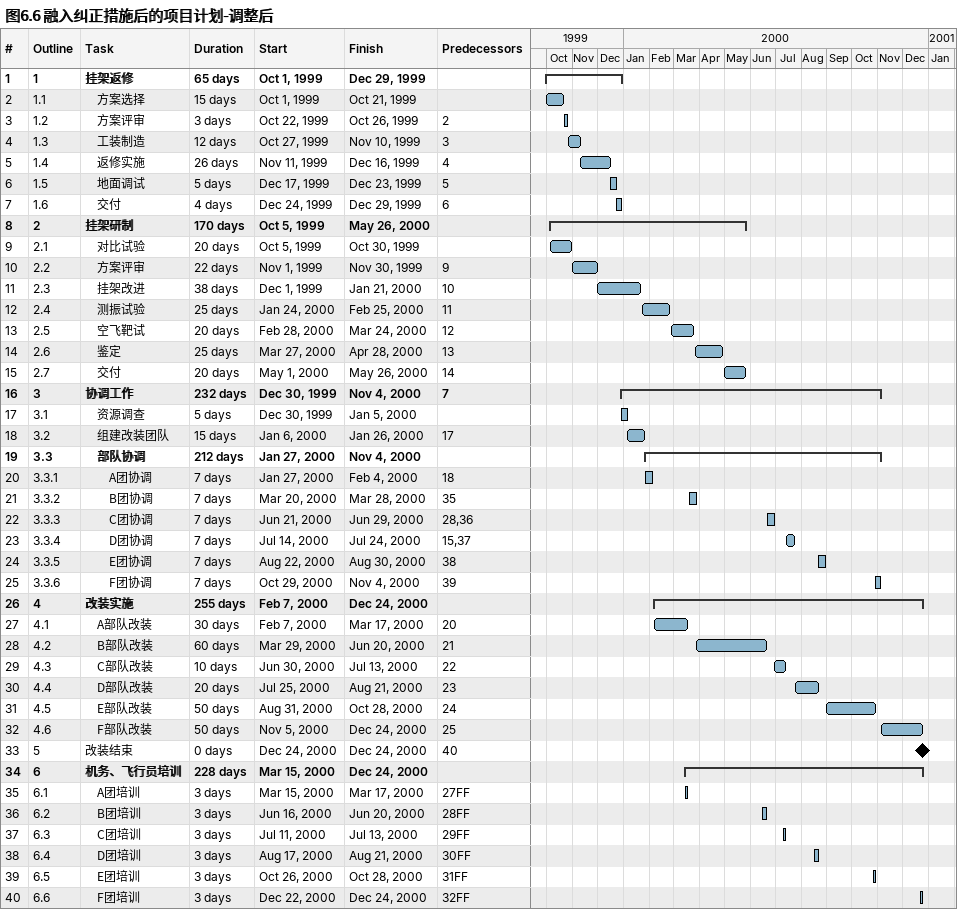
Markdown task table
图6.6 融入纠正措施后的项目计划-调整后

| ID | WBS | Task | Duration | Start | Finish | Predecessors |
|---|---|---|---|---|---|---|
| 1 | 1 | **挂架返修** | 65d | 1999-10-01 | 1999-12-29 |  |
| 2 | 1.1 | 方案选择 | 15d | 1999-10-01 | 1999-10-21 |  |
| 3 | 1.2 | 方案评审 | 3d | 1999-10-22 | 1999-10-26 | 2 |
| 4 | 1.3 | 工装制造 | 12d | 1999-10-27 | 1999-11-10 | 3 |
| 5 | 1.4 | 返修实施 | 26d | 1999-11-11 | 1999-12-16 | 4 |
| 6 | 1.5 | 地面调试 | 5d | 1999-12-17 | 1999-12-23 | 5 |
| 7 | 1.6 | 交付 | 4d | 1999-12-24 | 1999-12-29 | 6 |
| 8 | 2 | **挂架研制** | 170d | 1999-10-05 | 2000-05-26 |  |
| 9 | 2.1 | 对比试验 | 20d | 1999-10-05 | 1999-10-30 |  |
| 10 | 2.2 | 方案评审 | 22d | 1999-11-01 | 1999-11-30 | 9 |
| 11 | 2.3 | 挂架改进 | 38d | 1999-12-01 | 2000-01-21 | 10 |
| 12 | 2.4 | 测振试验 | 25d | 2000-01-24 | 2000-02-25 | 11 |
| 13 | 2.5 | 空飞靶试 | 20d | 2000-02-28 | 2000-03-24 | 12 |
| 14 | 2.6 | 鉴定 | 25d | 2000-03-27 | 2000-04-28 | 13 |
| 15 | 2.7 | 交付 | 20d | 2000-05-01 | 2000-05-26 | 14 |
| 16 | 3 | **协调工作** | 232d | 1999-12-30 | 2000-11-04 | 7 |
| 17 | 3.1 | 资源调查 | 5d | 1999-12-30 | 2000-01-05 |  |
| 18 | 3.2 | 组建改装团队 | 15d | 2000-01-06 | 2000-01-26 | 17 |
| 19 | 3.3 | **部队协调** | 212d | 2000-01-27 | 2000-11-04 |  |
| 20 | 3.3.1 | A团协调 | 7d | 2000-01-27 | 2000-02-04 | 18 |
| 21 | 3.3.2 | B团协调 | 7d | 2000-03-20 | 2000-03-28 | 35 |
| 22 | 3.3.3 | C团协调 | 7d | 2000-06-21 | 2000-06-29 | 28, 36 |
| 23 | 3.3.4 | D团协调 | 7d | 2000-07-14 | 2000-07-24 | 15, 37 |
| 24 | 3.3.5 | E团协调 | 7d | 2000-08-22 | 2000-08-30 | 38 |
| 25 | 3.3.6 | F团协调 | 7d | 2000-10-29 | 2000-11-04 | 39 |
| 26 | 4 | **改装实施** | 255d | 2000-02-07 | 2000-12-24 |  |
| 27 | 4.1 | A部队改装 | 30d | 2000-02-07 | 2000-03-17 | 20 |
| 28 | 4.2 | B部队改装 | 60d | 2000-03-29 | 2000-06-20 | 21 |
| 29 | 4.3 | C部队改装 | 10d | 2000-06-30 | 2000-07-13 | 22 |
| 30 | 4.4 | D部队改装 | 20d | 2000-07-25 | 2000-08-21 | 23 |
| 31 | 4.5 | E部队改装 | 50d | 2000-08-31 | 2000-10-28 | 24 |
| 32 | 4.6 | F部队改装 | 50d | 2000-11-05 | 2000-12-24 | 25 |
| 33 | 5 | 改装结束 | 0d | 2000-12-24 | 2000-12-24 | 40 |
| 34 | 6 | **机务、飞行员培训** | 228d | 2000-03-15 | 2000-12-24 |  |
| 35 | 6.1 | A团培训 | 3d | 2000-03-15 | 2000-03-17 | 27FF |
| 36 | 6.2 | B团培训 | 3d | 2000-06-16 | 2000-06-20 | 28FF |
| 37 | 6.3 | C团培训 | 3d | 2000-07-11 | 2000-07-13 | 29FF |
| 38 | 6.4 | D团培训 | 3d | 2000-08-17 | 2000-08-21 | 30FF |
| 39 | 6.5 | E团培训 | 3d | 2000-10-26 | 2000-10-28 | 31FF |
| 40 | 6.6 | F团培训 | 3d | 2000-12-22 | 2000-12-24 | 32FF |
